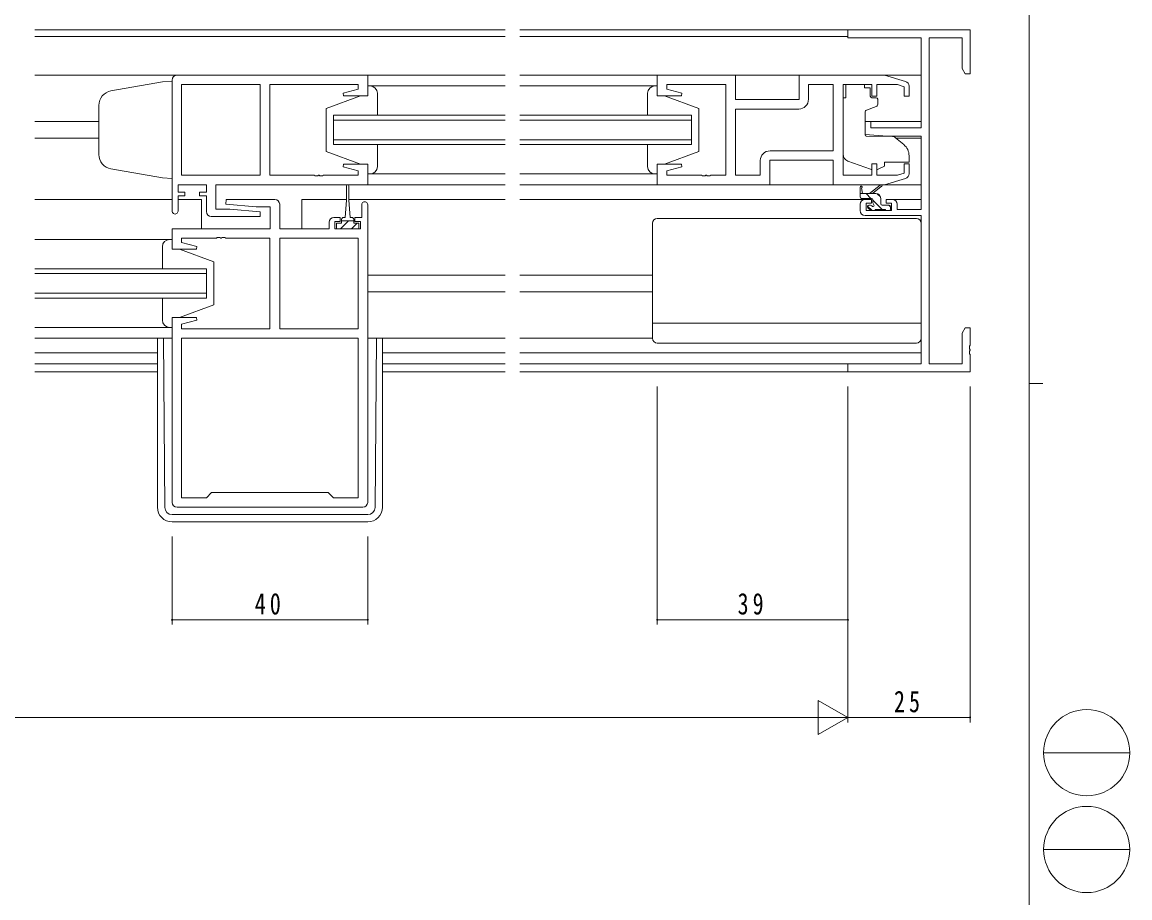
# Model space of a CAD drawing. Units: millimetres on the paper. Extents: x -397 to 397, y -282 to 282.
# Drawn here: x 170.1 to 396.7, y -88.4 to 90.7 of the extents above; entities that cross this region are included whole.
import ezdxf

# ---------------------------------------------------------------- set-up
doc = ezdxf.new("R2010")
doc.units = ezdxf.units.MM
for name, color, linetype, lineweight in [('0-1_YKK_ZWAK', 7, 'Continuous', 18), ('0-3_YKK_11', 7, 'Continuous', 18), ('0-4_YKK_12', 2, 'Continuous', 18), ('0-5_YKK_13', 4, 'Continuous', 18), ('0-7_YKK_D', 6, 'Continuous', 18)]:
    doc.layers.add(name, color=color, linetype=linetype, lineweight=lineweight)
doc.styles.add('ＭＳ ゴシック', font='')
doc.styles.get('ＭＳ ゴシック').set_extended_font_data('MS Gothic')

msp = doc.modelspace()

# ---------------------------------------------------------------- linework, layer by layer
at = {"layer": '0-1_YKK_ZWAK'}
for p, q in [((376.092, 279.3), (376.092, -245.7)), ((376.092, 16.8), (378.892, 16.8)), ((379.068, -58.716), (396.708, -58.716)), ((379.068, -78.512), (396.708, -78.512))]:
    msp.add_line(p, q, dxfattribs=at)
for centre in [(387.888, -58.716), (387.888, -78.512)]:
    msp.add_circle(centre, 8.82, dxfattribs=at)
at = {"layer": '0-3_YKK_11'}
for p, q in [((339.037, 89.192), (364.037, 89.192)), ((339.037, 87.562), (339.037, 89.192)), ((364.037, 89.192), (364.037, 80.192)), ((354.037, 87.562), (339.037, 87.562)), ((354.037, 69.092), (354.037, 87.562)), ((362.407, 87.562), (355.667, 87.562)), ((355.667, 87.562), (355.667, 20.822)), ((362.407, 81.283), (362.407, 87.562)), ((201.787, 79.892), (240.787, 79.892)), ((240.787, 79.892), (240.787, 75.692)), ((300.037, 79.892), (300.037, 75.692)), ((316.037, 79.892), (300.037, 79.892)), ((316.037, 74.892), (316.037, 79.892)), ((329.037, 79.892), (329.037, 74.892)), ((346.537, 79.892), (329.037, 79.892)), ((350.824, 78.605), (346.537, 79.892)), ((363.037, 80.192), (362.407, 81.283)), ((364.037, 80.192), (363.037, 80.192)), ((200.787, 52.092), (200.787, 78.892)), ((202.717, 59.422), (202.717, 77.962)), ((202.717, 77.962), (218.787, 77.962)), ((202.717, 59.422), (202.717, 77.962)), ((218.787, 77.962), (218.787, 59.422)), ((220.787, 77.962), (220.787, 59.422)), ((238.857, 77.962), (220.787, 77.962)), ((238.857, 77.044), (238.857, 77.962)), ((301.967, 77.962), (314.037, 77.962)), ((301.967, 77.044), (301.967, 77.962)), ((314.037, 77.962), (314.037, 59.422)), ((330.967, 77.962), (330.967, 74.962)), ((336.037, 77.962), (330.967, 77.962)), ((336.037, 64.422), (336.037, 77.962)), ((336.037, 64.422), (336.037, 77.962)), ((338.037, 77.962), (343.937, 77.962)), ((338.037, 59.422), (338.037, 77.962)), ((343.937, 77.962), (343.937, 75.592)), ((344.937, 77.962), (349.142, 77.962)), ((344.937, 75.592), (344.937, 77.962)), ((349.142, 77.962), (350.537, 77.543)), ((350.537, 77.543), (350.537, 75.592)), ((351.537, 75.592), (351.537, 77.648)), ((235.758, 76.214), (238.857, 77.044)), ((235.826, 75.692), (235.758, 76.214)), ((240.787, 75.692), (235.826, 75.692)), ((300.037, 75.692), (304.997, 75.692)), ((305.066, 76.214), (301.967, 77.044)), ((304.997, 75.692), (305.066, 76.214)), ((329.037, 74.892), (316.037, 74.892)), ((343.937, 75.592), (344.937, 75.592)), ((350.537, 75.592), (351.537, 75.592)), ((316.037, 72.962), (316.037, 59.422)), ((328.967, 72.962), (316.037, 72.962)), ((342.537, 70.392), (343.737, 70.392)), ((342.537, 67.785), (342.537, 70.392)), ((343.737, 70.392), (343.737, 69.092)), ((343.737, 69.092), (354.037, 69.092)), ((347.037, 67.392), (342.537, 67.785)), ((354.037, 67.392), (347.037, 67.392)), ((354.037, 52.392), (354.037, 67.392)), ((323.107, 64.422), (336.037, 64.422)), ((235.758, 61.169), (235.826, 61.692)), ((235.826, 61.692), (240.787, 61.692)), ((240.787, 61.692), (240.787, 57.492)), ((300.037, 61.692), (300.037, 57.492)), ((304.997, 61.692), (300.037, 61.692)), ((305.066, 61.169), (304.997, 61.692)), ((321.107, 59.422), (321.107, 62.422)), ((323.037, 62.492), (336.037, 62.492)), ((323.037, 57.492), (323.037, 62.492)), ((336.037, 62.492), (336.037, 57.492)), ((343.937, 61.792), (343.937, 59.422)), ((344.937, 61.792), (343.937, 61.792)), ((344.937, 59.422), (344.937, 61.792)), ((350.537, 61.792), (350.537, 59.84)), ((351.537, 61.792), (350.537, 61.792)), ((351.537, 59.736), (351.537, 61.792)), ((218.787, 59.422), (202.717, 59.422)), ((220.787, 59.422), (229.829, 59.422)), ((229.829, 59.422), (230.012, 59.302)), ((230.012, 59.302), (230.562, 59.302)), ((230.562, 59.302), (230.745, 59.422)), ((230.745, 59.422), (230.829, 59.422)), ((230.829, 59.422), (231.012, 59.302)), ((231.012, 59.302), (231.562, 59.302)), ((231.562, 59.302), (231.745, 59.422)), ((231.745, 59.422), (238.857, 59.422)), ((238.857, 60.339), (235.758, 61.169)), ((238.857, 59.422), (238.857, 60.339)), ((301.967, 60.339), (305.066, 61.169)), ((301.967, 59.422), (301.967, 60.339)), ((309.079, 59.422), (301.967, 59.422)), ((309.262, 59.302), (309.079, 59.422)), ((309.812, 59.302), (309.262, 59.302)), ((309.995, 59.422), (309.812, 59.302)), ((310.079, 59.422), (309.995, 59.422)), ((310.262, 59.302), (310.079, 59.422)), ((310.812, 59.302), (310.262, 59.302)), ((310.995, 59.422), (310.812, 59.302)), ((314.037, 59.422), (310.995, 59.422)), ((316.037, 59.422), (321.107, 59.422)), ((343.937, 59.422), (338.037, 59.422)), ((349.142, 59.422), (344.937, 59.422)), ((350.537, 59.84), (349.142, 59.422)), ((201.987, 57.492), (201.987, 55.992)), ((207.787, 57.492), (201.987, 57.492)), ((207.787, 55.992), (207.787, 57.492)), ((209.717, 57.492), (209.717, 52.492)), ((240.787, 57.492), (209.717, 57.492)), ((300.037, 57.492), (323.037, 57.492)), ((336.037, 57.492), (346.537, 57.492)), ((346.537, 57.492), (350.824, 58.778)), ((201.987, 55.992), (203.387, 55.992)), ((201.987, 55.192), (201.987, 52.092)), ((203.387, 55.192), (201.987, 55.192)), ((203.387, 55.992), (203.387, 55.192)), ((206.387, 55.992), (207.787, 55.992)), ((206.387, 55.192), (206.387, 55.992)), ((207.787, 55.192), (206.387, 55.192)), ((207.787, 51.992), (207.787, 55.192)), ((211.767, 53.535), (211.809, 54.492)), ((211.809, 54.492), (221.787, 54.492)), ((342.537, 54.492), (343.837, 54.492)), ((343.837, 54.492), (343.837, 53.692)), ((346.837, 54.492), (348.137, 54.492)), ((346.837, 53.692), (346.837, 54.492)), ((209.717, 52.492), (212.594, 52.492)), ((217.98, 52.992), (211.767, 53.535)), ((212.594, 52.492), (218.807, 51.948)), ((220.857, 52.992), (217.98, 52.992)), ((220.857, 48.492), (220.857, 52.992)), ((222.787, 53.492), (222.787, 48.492)), ((239.587, 50.792), (239.587, 53.392)), ((240.787, 53.392), (240.787, -7.508)), ((341.537, 52.192), (341.537, 53.492)), ((342.737, 53.692), (342.737, 52.192)), ((343.837, 53.692), (342.737, 53.692)), ((342.737, 52.192), (347.937, 52.192)), ((347.937, 53.692), (346.837, 53.692)), ((347.937, 52.192), (347.937, 53.692)), ((349.137, 53.492), (349.137, 52.392)), ((349.137, 52.392), (354.037, 52.392)), ((218.765, 50.992), (208.787, 50.992)), ((218.807, 51.948), (218.765, 50.992)), ((233.887, 50.792), (235.187, 50.792)), ((234.087, 49.992), (234.087, 48.492)), ((235.187, 49.992), (234.087, 49.992)), ((235.187, 50.792), (235.187, 49.992)), ((238.187, 50.792), (239.587, 50.792)), ((238.187, 49.992), (238.187, 50.792)), ((239.287, 49.992), (238.187, 49.992)), ((239.287, 48.492), (239.287, 49.992)), ((354.037, 51.192), (342.537, 51.192)), ((354.037, 20.822), (354.037, 51.192)), ((200.787, 48.492), (220.857, 48.492)), ((200.787, 44.292), (200.787, 48.492)), ((222.787, 48.492), (232.887, 48.492)), ((232.887, 48.492), (232.887, 49.792)), ((234.087, 48.492), (239.287, 48.492)), ((202.717, 46.562), (202.717, 45.644)), ((209.829, 46.562), (202.717, 46.562)), ((202.717, 45.644), (205.816, 44.814)), ((210.012, 46.682), (209.829, 46.562)), ((210.562, 46.682), (210.012, 46.682)), ((210.745, 46.562), (210.562, 46.682)), ((210.829, 46.562), (210.745, 46.562)), ((211.012, 46.682), (210.829, 46.562)), ((211.562, 46.682), (211.012, 46.682)), ((211.745, 46.562), (211.562, 46.682)), ((220.787, 46.562), (211.745, 46.562)), ((220.787, 28.022), (220.787, 46.562)), ((222.787, 46.562), (238.857, 46.562)), ((222.787, 28.022), (222.787, 46.562)), ((238.857, 46.562), (238.857, 28.022)), ((238.857, 46.562), (238.857, 28.022)), ((205.747, 44.292), (200.787, 44.292)), ((205.816, 44.814), (205.747, 44.292)), ((200.787, 30.292), (205.747, 30.292)), ((200.787, -7.508), (200.787, 30.292)), ((205.816, 29.769), (202.717, 28.939)), ((205.747, 30.292), (205.816, 29.769)), ((202.717, 28.939), (202.717, 28.022)), ((202.717, 28.022), (220.787, 28.022)), ((238.857, 28.022), (222.787, 28.022)), ((362.407, 27.1), (363.037, 28.192)), ((363.037, 28.192), (364.037, 28.192)), ((364.037, 28.192), (364.037, 24.65)), ((238.857, 26.092), (202.717, 26.092)), ((202.717, 26.092), (202.717, -6.578)), ((238.857, 26.092), (202.717, 26.092)), ((238.857, -6.578), (238.857, 26.092)), ((362.407, 20.822), (362.407, 27.1)), ((364.037, 24.65), (363.917, 24.467)), ((363.917, 24.467), (363.917, 23.917)), ((363.917, 23.917), (364.037, 23.733)), ((364.037, 23.65), (363.917, 23.467)), ((363.917, 23.467), (363.917, 22.917)), ((363.917, 22.917), (364.037, 22.733)), ((364.037, 23.733), (364.037, 23.65)), ((364.037, 22.733), (364.037, 19.192)), ((339.037, 20.822), (354.037, 20.822)), ((339.037, 19.192), (339.037, 20.822)), ((355.667, 20.822), (362.407, 20.822)), ((364.037, 19.192), (339.037, 19.192)), ((202.717, -6.578), (207.787, -6.578)), ((207.787, -6.578), (208.857, -5.508)), ((208.857, -5.508), (232.717, -5.508)), ((232.717, -5.508), (233.787, -6.578)), ((233.787, -6.578), (238.857, -6.578)), ((239.787, -8.508), (201.787, -8.508))]:
    msp.add_line(p, q, dxfattribs=at)
for centre, radius, start, end in [((201.787, 78.892), 1, 90.00001, 179.99999), ((350.537, 77.648), 1, 359.99996, 73.30074), ((328.967, 74.962), 2, 270.00001, 359.99999), ((323.107, 62.422), 2, 90.00001, 179.99999), ((350.537, 59.736), 1, 286.69926, 0.00004), ((221.787, 53.492), 1, 0.00001, 89.99999), ((342.537, 53.492), 1, 90.00001, 179.99999), ((348.137, 53.492), 1, 0.00001, 89.99999), ((240.187, 53.392), 0.6, 359.99999, 180.00001), ((342.537, 52.192), 1, 180.00001, 269.99999), ((201.387, 52.092), 0.6, 179.99999, 0.00001), ((208.787, 51.992), 1, 180.00001, 269.99999), ((233.887, 49.792), 1, 90.00001, 179.99999), ((201.787, -7.508), 1, 180.00001, 269.99999), ((239.787, -7.508), 1, 270.00001, 359.99999)]:
    msp.add_arc(centre, radius, start, end, dxfattribs=at)
at = {"layer": '0-4_YKK_12'}
for p, q in [((172.662, 89.192), (268.912, 89.192)), ((271.912, 89.192), (339.337, 89.192)), ((268.912, 87.792), (172.662, 87.792)), ((339.045, 87.792), (271.912, 87.792)), ((172.662, 79.892), (201.787, 79.892)), ((268.912, 79.892), (240.287, 79.892)), ((300.537, 79.892), (271.912, 79.892)), ((354.037, 79.892), (315.537, 79.892)), ((172.662, 70.392), (185.787, 70.392)), ((233.787, 70.692), (268.912, 70.692)), ((307.037, 71.692), (271.912, 71.692)), ((271.912, 70.692), (307.037, 70.692)), ((354.037, 70.392), (342.537, 70.392)), ((172.662, 66.992), (185.787, 66.992)), ((268.912, 66.692), (233.787, 66.692)), ((307.037, 66.692), (271.912, 66.692)), ((354.037, 66.992), (348.914, 66.992)), ((240.287, 57.492), (268.912, 57.492)), ((300.537, 57.492), (271.912, 57.492)), ((172.662, 54.492), (200.787, 54.492)), ((206.787, 54.492), (201.987, 54.492)), ((206.787, 54.492), (206.787, 48.492)), ((236.437, 54.492), (227.287, 54.492)), ((227.287, 54.492), (227.287, 48.492)), ((268.912, 54.492), (236.937, 54.492)), ((342.537, 54.492), (271.912, 54.492)), ((354.037, 54.492), (348.137, 54.492)), ((207.787, 40.292), (172.662, 40.292)), ((172.662, 39.292), (207.787, 39.292)), ((268.912, 38.992), (240.787, 38.992)), ((299.037, 38.992), (271.912, 38.992)), ((207.787, 35.292), (172.662, 35.292)), ((268.912, 35.592), (240.787, 35.592)), ((299.037, 35.592), (271.912, 35.592)), ((172.662, 26.092), (200.787, 26.092)), ((172.662, 23.092), (197.787, 23.092)), ((243.787, 23.092), (268.912, 23.092)), ((271.912, 23.092), (354.037, 23.092)), ((197.787, 20.822), (172.662, 20.822)), ((268.912, 20.822), (243.787, 20.822)), ((339.337, 20.822), (271.912, 20.822)), ((172.662, 19.192), (197.787, 19.192)), ((243.787, 19.192), (268.912, 19.192)), ((271.912, 19.192), (339.337, 19.192))]:
    msp.add_line(p, q, dxfattribs=at)
for points in [[(268.912, 71.692), (233.787, 71.692), (233.787, 65.692), (268.912, 65.692)], [(271.912, 65.692), (307.037, 65.692), (307.037, 71.692)], [(172.662, 34.292), (207.787, 34.292), (207.787, 40.292)]]:
    msp.add_lwpolyline(points, dxfattribs=at)
at = {"layer": '0-5_YKK_13'}
for p, q in [((200.787, 78.592), (200.787, 58.792)), ((240.787, 77.693), (268.912, 77.692)), ((271.912, 77.691), (300.037, 77.69)), ((342.437, 77.962), (338.637, 77.962)), ((338.637, 77.962), (338.637, 77.292)), ((338.637, 76.292), (338.637, 77.292)), ((342.437, 77.962), (342.437, 77.292)), ((342.437, 77.292), (343.607, 77.292)), ((343.607, 76.292), (343.607, 77.292)), ((239.287, 75.692), (232.287, 73.092)), ((239.287, 75.692), (232.287, 73.092)), ((242.787, 72.092), (242.787, 76.192)), ((242.787, 71.692), (242.787, 76.192)), ((298.037, 71.692), (298.037, 76.192)), ((301.537, 75.692), (308.537, 73.092)), ((338.637, 75.292), (338.037, 75.292)), ((338.037, 63.736), (338.037, 75.292)), ((338.637, 75.292), (338.637, 76.292)), ((343.607, 76.292), (343.607, 75.592)), ((343.907, 75.292), (344.837, 75.292)), ((345.137, 74.992), (345.137, 73.942)), ((185.787, 73.712), (185.787, 63.535)), ((232.287, 73.092), (232.287, 64.292)), ((232.287, 73.092), (232.287, 64.292)), ((308.537, 73.092), (308.537, 64.292)), ((344.808, 73.472), (342.807, 72.744)), ((342.537, 72.295), (342.537, 67.689)), ((342.754, 67.39), (348.14, 67.343)), ((348.774, 67.109), (350.465, 65.69)), ((239.287, 61.692), (232.287, 64.292)), ((239.287, 61.692), (232.287, 64.292)), ((242.787, 61.192), (242.787, 65.692)), ((242.787, 61.192), (242.787, 65.292)), ((298.037, 61.192), (298.037, 65.692)), ((301.537, 61.692), (308.537, 64.292)), ((239.287, 61.692), (240.787, 61.692)), ((239.287, 61.692), (240.787, 61.692)), ((301.537, 61.692), (300.037, 61.692)), ((343.665, 60.651), (339.027, 62.326)), ((345.231, 60.685), (346.537, 61.295)), ((346.537, 61.792), (346.537, 61.295)), ((351.537, 63.392), (351.537, 62.092)), ((198.787, 58.862), (188.266, 60.717)), ((240.787, 59.691), (268.912, 59.691)), ((300.037, 59.692), (271.912, 59.692)), ((200.787, 58.792), (198.787, 58.862)), ((236.437, 54.292), (236.437, 57.242)), ((236.937, 57.242), (236.937, 54.292)), ((336.537, 57.492), (322.537, 57.492)), ((341.537, 54.992), (341.537, 56.991)), ((341.837, 56.818), (342.035, 55.692)), ((343.437, 55.692), (345.655, 57.374)), ((344.037, 55.692), (345.856, 57.093)), ((346.463, 57.492), (354.037, 57.492)), ((344.737, 55.692), (341.537, 55.692)), ((343.837, 54.692), (341.837, 54.692)), ((343.754, 54.692), (342.754, 55.692)), ((344.137, 53.753), (344.137, 54.392)), ((345.687, 55.004), (345.05, 55.642)), ((345.737, 53.592), (345.737, 54.692)), ((236.437, 54.292), (236.187, 50.792)), ((236.937, 54.292), (237.187, 50.792)), ((344.009, 52.192), (343.071, 53.13)), ((343.625, 52.28), (343.125, 52.78)), ((343.337, 53.292), (343.676, 53.292)), ((344.437, 52.192), (343.837, 52.192)), ((346.054, 52.392), (344.137, 54.309)), ((346.737, 52.392), (344.637, 52.392)), ((346.037, 53.292), (347.437, 53.292)), ((347.437, 52.192), (346.937, 52.192)), ((347.737, 52.954), (347.399, 53.292)), ((347.737, 52.992), (347.737, 52.492)), ((236.687, 49.918), (235.26, 48.492)), ((235.437, 50.392), (235.437, 49.592)), ((235.437, 50.092), (237.937, 50.092)), ((236.187, 50.792), (235.837, 50.792)), ((236.86, 50.092), (236.687, 49.918)), ((237.537, 50.792), (237.187, 50.792)), ((237.937, 49.592), (237.937, 50.392)), ((353.037, 50.592), (300.037, 50.592)), ((238.606, 49.592), (237.506, 48.492)), ((299.037, 26.092), (299.037, 49.592)), ((354.037, 26.092), (354.037, 49.592)), ((172.662, 46.291), (200.787, 46.29)), ((198.787, 40.292), (198.787, 44.792)), ((202.287, 44.292), (209.287, 41.692)), ((209.287, 41.692), (209.287, 32.892)), ((198.787, 29.792), (198.787, 34.292)), ((202.287, 30.292), (209.287, 32.892)), ((202.287, 30.292), (200.787, 30.292)), ((200.787, 28.292), (172.662, 28.292)), ((354.037, 29.132), (299.037, 29.132)), ((197.787, 26.092), (197.787, -8.508)), ((199.275, -8.52), (199.002, 26.092)), ((268.912, 26.092), (240.787, 26.092)), ((242.299, -8.52), (242.572, 26.092)), ((243.787, 26.092), (243.787, -8.508)), ((299.037, 26.092), (271.912, 26.092)), ((353.037, 25.092), (300.037, 25.092)), ((240.799, -10.008), (200.775, -10.008)), ((240.787, -11.508), (200.787, -11.508))]:
    msp.add_line(p, q, dxfattribs=at)
for points in [[(200.787, 78.592), (198.787, 78.522), (188.266, 76.667)], [(241.287, 77.692), (240.787, 77.692), (240.787, 75.692), (239.287, 75.692)], [(241.287, 77.692), (240.787, 77.692), (240.787, 75.692), (239.287, 75.692)], [(299.537, 77.692), (300.037, 77.692), (300.037, 75.692), (301.537, 75.692)], [(240.787, 61.692), (240.787, 59.692), (241.287, 59.692)], [(240.787, 61.692), (240.787, 59.692), (241.287, 59.692)], [(300.037, 61.692), (300.037, 59.692), (299.537, 59.692)], [(351.537, 62.092), (346.537, 62.092), (346.537, 61.792)], [(237.937, 49.592), (238.987, 49.592), (238.987, 48.492), (234.387, 48.492), (234.387, 49.592), (235.437, 49.592)], [(200.287, 46.292), (200.787, 46.292), (200.787, 44.292), (202.287, 44.292)], [(200.787, 30.292), (200.787, 28.292), (200.287, 28.292)]]:
    msp.add_lwpolyline(points, dxfattribs=at)
for centre, radius, start, end in [((241.287, 76.192), 1.5, 0, 90), ((241.287, 76.192), 1.5, 0, 90), ((299.537, 76.192), 1.5, 90, 180), ((188.787, 73.712), 3, 100, 180), ((343.907, 75.592), 0.3, 180, 270), ((344.837, 74.992), 0.3, 0, 90), ((343.037, 72.295), 0.5, 110, 180), ((344.637, 73.942), 0.5, 290, 0), ((342.837, 67.689), 0.3, 180, 269.5), ((348.131, 66.343), 1, 50, 89.5), ((188.787, 63.671), 3, 180, 260), ((339.537, 63.736), 1.5, 180, 250.14674), ((348.537, 63.392), 3, 0, 50), ((241.287, 61.192), 1.5, 270, 0), ((241.287, 61.192), 1.5, 270, 0), ((299.537, 61.192), 1.5, 180, 270), ((344.005, 61.592), 1, 250.14674, 266.11316), ((344.808, 61.592), 1, 277.40692, 295), ((236.687, 57.242), 0.25, 0, 180), ((341.737, 56.991), 0.2, 300, 180), ((345.837, 57.292), 0.2, 275.58288, 155.58289), ((341.837, 54.992), 0.3, 180, 270), ((343.837, 54.392), 0.3, 0, 90), ((344.737, 54.692), 1, 0, 90), ((343.337, 52.992), 0.3, 90, 225), ((343.837, 52.492), 0.3, 225, 270), ((343.676, 52.992), 0.3, 33.05573, 90), ((344.137, 53.292), 0.25, 213.05573, 56.94427), ((344.437, 53.753), 0.3, 180, 236.94427), ((344.437, 52.392), 0.2, 270, 0), ((346.037, 53.592), 0.3, 180, 270), ((346.937, 52.392), 0.2, 180, 270), ((347.437, 52.992), 0.3, 0, 90), ((347.437, 52.492), 0.3, 270, 0), ((235.837, 50.392), 0.4, 90, 180), ((237.537, 50.392), 0.4, 0, 90), ((300.037, 49.592), 1, 90, 180), ((353.037, 49.592), 1, 0, 90), ((200.287, 44.792), 1.5, 90, 180), ((200.287, 29.792), 1.5, 180, 270), ((300.037, 26.092), 1, 180, 270), ((353.037, 26.092), 1, 270, 0), ((200.787, -8.508), 3, 180, 270), ((200.775, -8.508), 1.5, 180.45233, 270), ((240.787, -8.508), 3, 270, 0), ((240.799, -8.508), 1.5, 270, 359.54767)]:
    msp.add_arc(centre, radius, start, end, dxfattribs=at)
at = {"layer": '0-7_YKK_D'}
for p, q in [((300.037, 16.192), (300.037, -32.506)), ((339.037, 16.192), (339.037, -52.506)), ((339.037, 16.192), (339.037, -32.506)), ((339.037, 16.192), (339.037, -52.506)), ((364.037, 16.192), (364.037, -52.506)), ((200.787, -14.508), (200.787, -32.506)), ((240.787, -14.508), (240.787, -32.506)), ((200.787, -31.506), (240.787, -31.506)), ((339.037, -31.506), (300.037, -31.506)), ((339.037, -51.506), (332.975, -48.006)), ((332.975, -48.006), (332.975, -55.006)), ((-153.963, -51.506), (332.037, -51.506)), ((339.037, -51.506), (326.912, -51.506)), ((339.037, -51.506), (332.975, -55.006)), ((339.037, -51.506), (364.037, -51.506))]:
    msp.add_line(p, q, dxfattribs=at)
for centre, start, end in [((200.787, -31.506), 0, 180), ((200.787, -31.506), 180, 0), ((240.787, -31.506), 0, 180), ((240.787, -31.506), 180, 0), ((300.037, -31.506), 0, 180), ((300.037, -31.506), 180, 0), ((339.037, -31.506), 0, 180), ((339.037, -31.506), 180, 0), ((364.037, -51.506), 0, 180), ((364.037, -51.506), 180, 0)]:
    msp.add_arc(centre, 0.106, start, end, dxfattribs=at)

# ---------------------------------------------------------------- texts
at = {"layer": '0-7_YKK_D', "color": 7, "char_height": 4.399, "attachment_point": 7, "style": 'ＭＳ ゴシック'}
for s, insert in [('\\T1.37;\\W0.75;40', (217.692, -30.506)), ('\\T1.37;\\W0.75;39', (316.467, -30.506)), ('\\T1.37;\\W0.75;25', (348.455, -50.506))]:
    msp.add_mtext(s, dxfattribs=dict(at, insert=insert))

doc.saveas('drawing.dxf')
